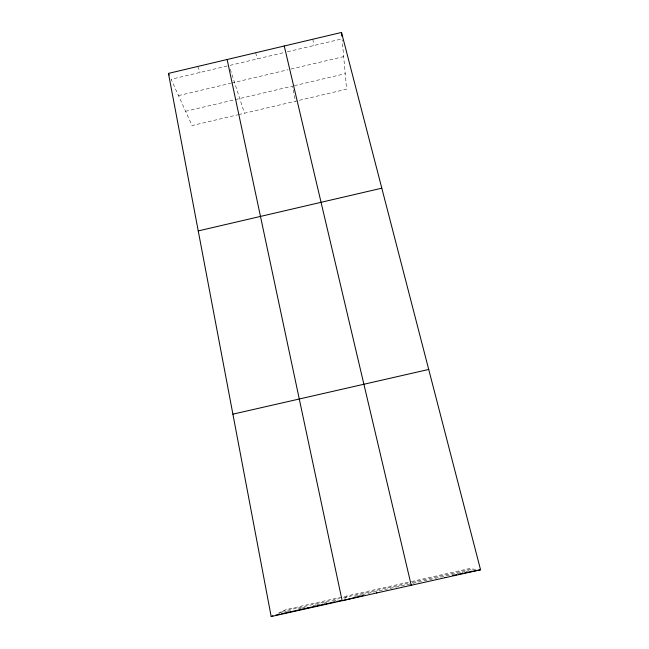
<?xml version="1.0" encoding="UTF-8"?>
<svg xmlns="http://www.w3.org/2000/svg" width="649" height="649" viewBox="0 0 649 649"><rect width="100%" height="100%" fill="white"/><g stroke="black" fill="none" stroke-linecap="round" stroke-linejoin="round"><path stroke-width="0.49" stroke-dasharray="3.25 2.43" d="M344.692 598.548L348.067 595.701M227.15 66.036L171.109 79.283L192.039 125.557L237.664 114.824M230.062 65.346L283.564 52.691M287.458 51.774L341.106 39.086M178.491 95.606L230.646 83.291M231.612 83.064L288.051 69.743M290.979 69.054L343.678 56.609M185.59 111.303L292.407 86.13L295.482 101.22M294.362 85.668L345.219 73.686M238.637 114.597L346.615 89.189L342.169 39.84M408.424 582.21L286.055 609.557L277.594 613.54L286.469 611.553M411.352 581.561L468.959 568.686L475.555 569.311L472.659 569.952M282.055 611.439L339.638 598.573M343.54 597.705L409.178 583.037M412.131 582.372L472.074 568.978M287.45 611.334L290.411 610.677M298.297 608.908L301.258 608.251M302.239 608.032L305.2 607.367M313.094 605.606L316.055 604.941M317.045 604.722L322.967 603.4M323.956 603.181L326.918 602.515M332.84 601.193L337.78 600.09M354.581 596.334L357.55 595.668M358.54 595.449L361.509 594.792M362.499 594.565L410.022 583.946M412.91 583.305L461.09 572.54M462.056 572.329L464.944 571.68M465.909 571.461L471.693 570.171M197.767 66.466L200.079 72.437M230.29 69.313L244.47 113.226M255.665 52.764L257.28 58.905M312.859 39.232L313.775 45.552"/><path stroke-width="0.97" d="M376.655 592.991L376.842 592.529M306.628 608.632L307.829 607.943M271.177 616.55L480.552 569.781L341.512 32.45L168.448 73.402L271.177 616.55L272.888 615.747M198.237 230.914L381.807 188.178M232.902 414.159L428.713 369.451M275.801 615.098L279.687 614.23M281.625 613.792L335.046 601.858M336.985 601.428L340.879 600.56M363.229 595.563L342.137 600.698L227.134 59.513M452.848 575.541L456.758 574.673M458.713 574.235L462.615 573.367M464.57 572.929L480.552 569.781M445.036 577.294L445.863 577.529M410.914 584.911L411.231 585.268L284.246 45.998M168.448 73.402L169.211 75.081M341.512 32.45L341.836 36.109"/></g></svg>
